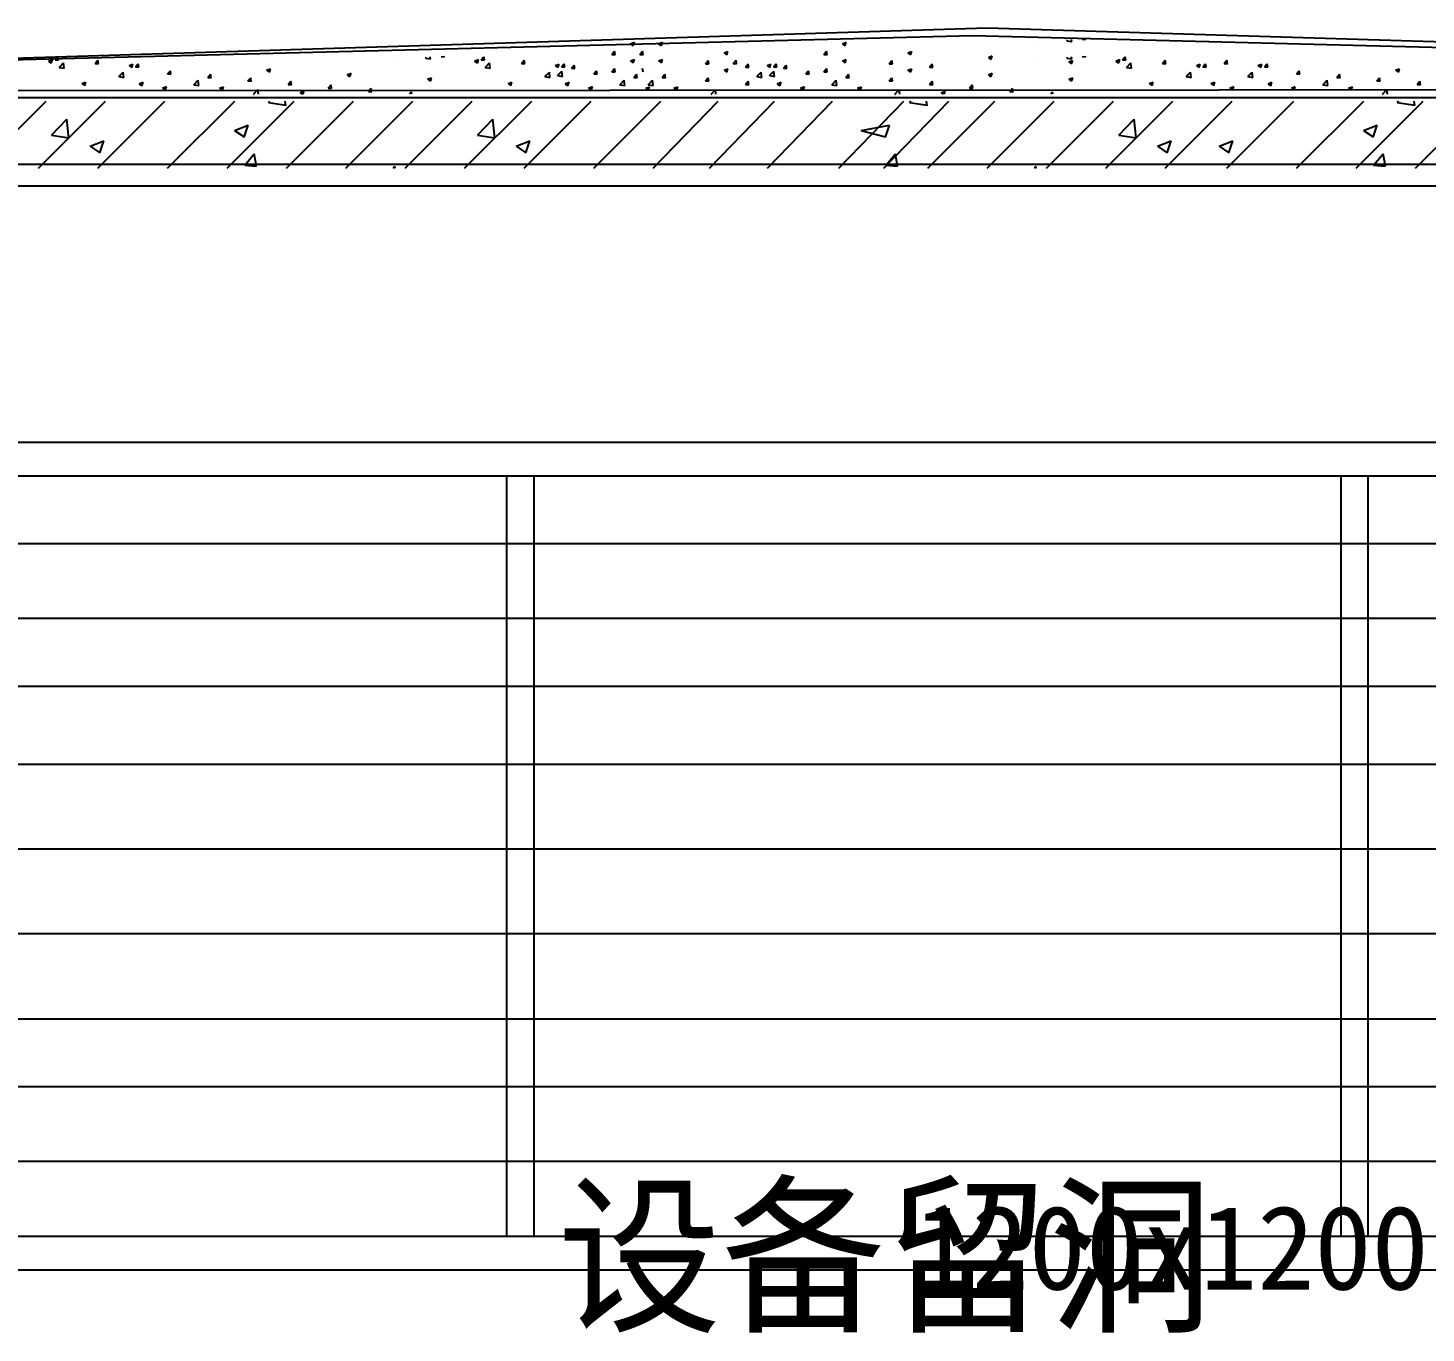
# Model space of a CAD drawing. Header units: metres. Extents: x 169789 to 254571, y -54633 to 5590.
# Drawn here: x 235822 to 240815, y -14771 to -10109 of the extents above; entities that cross this region are included whole.
import ezdxf

# ---------------------------------------------------------------- set-up
doc = ezdxf.new("R2010")
doc.units = ezdxf.units.M
doc.layers.add('DIM', color=3, linetype='Continuous')
doc.layers.add('WALL', color=40, linetype='Continuous')

msp = doc.modelspace()

# ---------------------------------------------------------------- linework, layer by layer
at = {"layer": 'DIM'}
for p, q in [((233476, -10280.18), (239195.8, -10136.15)), ((237973.89, -10165.16), (237987.89, -10159.78)), ((237973.89, -10165.16), (237983.83, -10171.87)), ((237983.8, -10171.99), (237987.86, -10159.91)), ((238074.36, -10165.16), (238088.36, -10159.78)), ((238074.36, -10165.16), (238084.31, -10171.87)), ((238084.28, -10171.99), (238088.33, -10159.91)), ((238730.8, -10165.16), (238744.81, -10159.78)), ((238730.8, -10165.16), (238740.75, -10171.87)), ((238740.72, -10171.99), (238744.78, -10159.91)), ((239195.8, -10136.15), (244480.59, -10269.9)), ((239430.03, -10156.24), (239430.15, -10156.32)), ((239430.12, -10156.45), (239430.19, -10156.23)), ((239532.03, -10154.72), (239535.25, -10151.36)), ((239532.03, -10154.72), (239549.82, -10157.48)), ((239549.79, -10157.58), (239548.99, -10150.72)), ((239587.75, -10148.93), (239599.62, -10149.97)), ((239599.59, -10150.09), (239599.27, -10148.39)), ((235895.64, -10227.4), (235909.64, -10222.02)), ((235895.64, -10227.4), (235905.59, -10234.11)), ((235905.56, -10234.23), (235909.61, -10222.15)), ((235919.13, -10223.24), (235928.77, -10211.75)), ((235919.13, -10223.24), (235931.08, -10224.28)), ((235931.05, -10224.41), (235928.74, -10211.88)), ((235933.49, -10249.59), (235949.07, -10233.36)), ((235951.24, -10252.45), (235949.03, -10233.46)), ((236062.58, -10235.79), (236072.22, -10224.3)), ((236062.58, -10235.79), (236074.53, -10236.83)), ((236074.5, -10236.96), (236072.19, -10224.43)), ((237139.87, -10218.01), (237139.99, -10218.09)), ((237139.96, -10218.22), (237140.03, -10218)), ((237241.87, -10216.49), (237245.09, -10213.13)), ((237241.87, -10216.49), (237259.66, -10219.25)), ((237259.62, -10219.35), (237258.83, -10212.49)), ((237297.59, -10210.7), (237309.46, -10211.73)), ((237309.43, -10211.86), (237309.11, -10210.16)), ((237417.47, -10227.4), (237431.47, -10222.02)), ((237417.47, -10227.4), (237427.42, -10234.11)), ((237427.39, -10234.23), (237431.44, -10222.15)), ((237440.95, -10223.24), (237450.59, -10211.75)), ((237440.95, -10223.24), (237452.91, -10224.28)), ((237452.88, -10224.41), (237450.57, -10211.88)), ((237455.32, -10249.59), (237470.89, -10233.36)), ((237473.07, -10252.45), (237470.86, -10233.46)), ((237584.41, -10235.79), (237594.05, -10224.3)), ((237584.41, -10235.79), (237596.36, -10236.83)), ((237596.33, -10236.96), (237594.02, -10224.43)), ((237907.3, -10203.66), (237916.95, -10192.17)), ((237907.3, -10203.66), (237919.26, -10204.71)), ((237919.23, -10204.84), (237916.92, -10192.3)), ((237973.89, -10226.92), (237987.89, -10221.55)), ((237973.89, -10226.92), (237983.83, -10233.63)), ((237983.8, -10233.76), (237987.86, -10221.67)), ((238007.78, -10203.66), (238017.42, -10192.17)), ((238007.78, -10203.66), (238019.73, -10204.71)), ((238019.7, -10204.84), (238017.39, -10192.3)), ((238074.36, -10226.92), (238088.36, -10221.55)), ((238074.36, -10226.92), (238084.31, -10233.63)), ((238084.28, -10233.76), (238088.33, -10221.67)), ((238241.71, -10236.61), (238251.35, -10225.12)), ((238253.64, -10237.78), (238251.32, -10225.24)), ((238308.29, -10198.1), (238322.3, -10192.72)), ((238308.29, -10198.1), (238318.24, -10204.81)), ((238318.21, -10204.94), (238322.27, -10192.85)), ((238341.32, -10235.79), (238350.96, -10224.3)), ((238341.32, -10235.79), (238353.28, -10236.83)), ((238353.25, -10236.96), (238350.93, -10224.43)), ((238664.22, -10203.66), (238673.86, -10192.17)), ((238664.22, -10203.66), (238676.18, -10204.71)), ((238676.15, -10204.84), (238673.83, -10192.3)), ((238730.8, -10226.92), (238744.81, -10221.55)), ((238730.8, -10226.92), (238740.75, -10233.63)), ((238740.72, -10233.76), (238744.78, -10221.67)), ((238898.15, -10236.61), (238907.79, -10225.12)), ((238910.08, -10237.78), (238907.76, -10225.24)), ((238964.73, -10198.1), (238978.74, -10192.72)), ((238964.73, -10198.1), (238974.68, -10204.81)), ((238974.65, -10204.94), (238978.71, -10192.85)), ((239252.16, -10214.12), (239266.16, -10208.74)), ((239252.16, -10214.12), (239262.11, -10220.83)), ((239262.08, -10220.95), (239266.13, -10208.87)), ((239430.03, -10218.01), (239430.15, -10218.09)), ((239430.12, -10218.22), (239430.19, -10218)), ((239532.03, -10216.49), (239535.25, -10213.13)), ((239532.03, -10216.49), (239549.82, -10219.25)), ((239539.59, -10230.13), (239553.59, -10224.76)), ((239539.59, -10230.13), (239549.53, -10236.84)), ((239549.79, -10219.35), (239548.99, -10212.49)), ((239549.5, -10236.97), (239553.56, -10224.89)), ((239587.75, -10210.7), (239599.62, -10211.73)), ((239599.59, -10211.86), (239599.27, -10210.16)), ((239707.63, -10227.4), (239721.63, -10222.02)), ((239707.63, -10227.4), (239717.58, -10234.11)), ((239717.55, -10234.23), (239721.6, -10222.15)), ((239731.11, -10223.24), (239740.76, -10211.75)), ((239731.11, -10223.24), (239743.07, -10224.28)), ((239743.04, -10224.41), (239740.73, -10211.88)), ((239745.48, -10249.59), (239761.06, -10233.36)), ((239763.23, -10252.45), (239761.02, -10233.46)), ((239874.57, -10235.79), (239884.21, -10224.3)), ((239874.57, -10235.79), (239886.52, -10236.83)), ((239886.49, -10236.96), (239884.18, -10224.43)), ((240094.59, -10235.79), (240104.23, -10224.3)), ((240094.59, -10235.79), (240106.54, -10236.83)), ((240106.51, -10236.96), (240104.2, -10224.43)), ((235933.49, -10249.59), (235951.28, -10252.35)), ((236146.94, -10282.7), (236162.51, -10266.46)), ((236146.94, -10282.7), (236164.72, -10285.46)), ((236164.69, -10285.56), (236162.48, -10266.56)), ((236183.07, -10243.41), (236197.07, -10238.04)), ((236183.07, -10243.41), (236193.01, -10250.12)), ((236192.98, -10250.25), (236197.04, -10238.16)), ((236206.03, -10248.34), (236215.67, -10236.85)), ((236206.03, -10248.34), (236217.98, -10249.39)), ((236217.95, -10249.51), (236215.64, -10236.98)), ((236321.09, -10273.27), (236330.73, -10261.78)), ((236321.09, -10273.27), (236333.04, -10274.32)), ((236333.01, -10274.45), (236330.7, -10261.91)), ((236464.54, -10285.82), (236474.18, -10274.33)), ((236464.54, -10285.82), (236476.49, -10286.87)), ((236476.46, -10287), (236474.15, -10274.46)), ((236674.57, -10259.87), (236688.58, -10254.49)), ((236674.57, -10259.87), (236684.52, -10266.58)), ((236684.49, -10266.7), (236688.55, -10254.62)), ((236962, -10275.88), (236976, -10270.51)), ((236962, -10275.88), (236971.95, -10282.59)), ((236971.92, -10282.72), (236975.97, -10270.64)), ((237455.32, -10249.59), (237473.1, -10252.35)), ((237668.76, -10282.7), (237684.34, -10266.46)), ((237668.76, -10282.7), (237686.55, -10285.46)), ((237686.52, -10285.56), (237684.31, -10266.56)), ((237704.89, -10243.41), (237718.9, -10238.04)), ((237704.89, -10243.41), (237714.84, -10250.12)), ((237713.9, -10279.06), (237729.48, -10262.82)), ((237713.9, -10279.06), (237731.69, -10281.82)), ((237714.81, -10250.25), (237718.87, -10238.16)), ((237727.86, -10248.34), (237737.5, -10236.85)), ((237727.86, -10248.34), (237739.81, -10249.39)), ((237731.66, -10281.92), (237729.45, -10262.92)), ((237739.78, -10249.51), (237737.47, -10236.98)), ((237763.85, -10252.88), (237773.49, -10241.39)), ((237763.85, -10252.88), (237775.81, -10253.93)), ((237775.78, -10254.05), (237773.46, -10241.52)), ((237842.91, -10273.27), (237852.56, -10261.78)), ((237842.91, -10273.27), (237854.87, -10274.32)), ((237854.84, -10274.45), (237852.53, -10261.91)), ((237907.3, -10265.43), (237916.95, -10253.94)), ((237907.3, -10265.43), (237919.26, -10266.48)), ((237919.23, -10266.6), (237916.92, -10254.07)), ((237986.37, -10285.82), (237996.01, -10274.33)), ((237986.37, -10285.82), (237998.32, -10286.87)), ((237998.29, -10287), (237995.98, -10274.46)), ((238019.7, -10266.6), (238017.39, -10254.07)), ((238086.84, -10285.82), (238096.48, -10274.33)), ((238086.84, -10285.82), (238098.8, -10286.87)), ((238098.77, -10287), (238096.45, -10274.46)), ((238241.71, -10236.61), (238253.67, -10237.65)), ((238308.29, -10259.87), (238322.3, -10254.49)), ((238308.29, -10259.87), (238318.24, -10266.58)), ((238318.21, -10266.7), (238322.27, -10254.62)), ((238385.16, -10249.16), (238394.81, -10237.67)), ((238385.16, -10249.16), (238397.12, -10250.2)), ((238397.09, -10250.33), (238394.78, -10237.79)), ((238425.68, -10282.7), (238441.26, -10266.46)), ((238425.68, -10282.7), (238443.47, -10285.46)), ((238443.44, -10285.56), (238441.23, -10266.56)), ((238461.81, -10243.41), (238475.81, -10238.04)), ((238461.81, -10243.41), (238471.76, -10250.12)), ((238470.82, -10279.06), (238486.4, -10262.82)), ((238470.82, -10279.06), (238488.61, -10281.82)), ((238471.73, -10250.25), (238475.78, -10238.16)), ((238484.77, -10248.34), (238494.42, -10236.85)), ((238484.77, -10248.34), (238496.73, -10249.39)), ((238488.58, -10281.92), (238486.37, -10262.92)), ((238496.7, -10249.51), (238494.39, -10236.98)), ((238520.77, -10252.88), (238530.41, -10241.39)), ((238520.77, -10252.88), (238532.72, -10253.93)), ((238532.69, -10254.05), (238530.38, -10241.52)), ((238599.83, -10273.27), (238609.47, -10261.78)), ((238599.83, -10273.27), (238611.79, -10274.32)), ((238611.76, -10274.45), (238609.44, -10261.91)), ((238664.22, -10265.43), (238673.86, -10253.94)), ((238664.22, -10265.43), (238676.18, -10266.48)), ((238676.15, -10266.6), (238673.83, -10254.07)), ((238743.28, -10285.82), (238752.93, -10274.33)), ((238743.28, -10285.82), (238755.24, -10286.87)), ((238755.21, -10287), (238752.9, -10274.46)), ((238898.15, -10236.61), (238910.11, -10237.65)), ((238964.73, -10259.87), (238978.74, -10254.49)), ((238964.73, -10259.87), (238974.68, -10266.58)), ((238974.65, -10266.7), (238978.71, -10254.62)), ((239041.6, -10249.16), (239051.25, -10237.67)), ((239041.6, -10249.16), (239053.56, -10250.2)), ((239053.53, -10250.33), (239051.22, -10237.79)), ((239252.16, -10275.88), (239266.16, -10270.51)), ((239252.16, -10275.88), (239262.11, -10282.59)), ((239262.08, -10282.72), (239266.13, -10270.64)), ((239745.48, -10249.59), (239763.26, -10252.35)), ((239958.93, -10282.7), (239974.5, -10266.46)), ((239958.93, -10282.7), (239976.71, -10285.46)), ((239976.68, -10285.56), (239974.47, -10266.56)), ((239995.06, -10243.41), (240009.06, -10238.04)), ((239995.06, -10243.41), (240005, -10250.12)), ((240004.97, -10250.25), (240009.03, -10238.16)), ((240018.02, -10248.34), (240027.66, -10236.85)), ((240018.02, -10248.34), (240029.97, -10249.39)), ((240029.94, -10249.51), (240027.63, -10236.98)), ((240178.95, -10282.7), (240194.53, -10266.46)), ((240178.95, -10282.7), (240196.74, -10285.46)), ((240196.7, -10285.56), (240194.5, -10266.56)), ((240215.08, -10243.41), (240229.08, -10238.04)), ((240215.08, -10243.41), (240225.03, -10250.12)), ((240225, -10250.25), (240229.05, -10238.16)), ((240238.04, -10248.34), (240247.68, -10236.85)), ((240238.04, -10248.34), (240250, -10249.39)), ((240249.97, -10249.51), (240247.65, -10236.98)), ((240353.1, -10273.27), (240362.74, -10261.78)), ((240353.1, -10273.27), (240365.05, -10274.32)), ((240365.02, -10274.45), (240362.71, -10261.91)), ((240496.55, -10285.82), (240506.19, -10274.33)), ((240496.55, -10285.82), (240508.51, -10286.87)), ((240508.48, -10287), (240506.16, -10274.46)), ((240706.58, -10259.87), (240720.59, -10254.49)), ((240706.59, -10259.87), (240716.53, -10266.58)), ((240716.5, -10266.7), (240720.56, -10254.62)), ((236015.02, -10307.92), (236029.03, -10302.54)), ((236015.02, -10307.92), (236024.97, -10314.63)), ((236024.94, -10314.76), (236029, -10302.67)), ((236219.1, -10308.36), (236233.11, -10302.98)), ((236219.1, -10308.36), (236229.05, -10315.07)), ((236229.02, -10315.19), (236233.08, -10303.11)), ((236302.45, -10323.94), (236316.45, -10318.56)), ((236302.45, -10323.94), (236312.4, -10330.65)), ((236312.37, -10330.77), (236316.42, -10318.69)), ((236414.59, -10312), (236430.17, -10295.77)), ((236414.59, -10312), (236432.38, -10314.76)), ((236432.35, -10314.86), (236430.14, -10295.87)), ((236506.53, -10324.37), (236520.53, -10319)), ((236506.53, -10324.37), (236516.48, -10331.08)), ((236516.45, -10331.21), (236520.5, -10319.12)), ((236607.99, -10298.37), (236617.63, -10286.88)), ((236607.99, -10298.37), (236619.95, -10299.42)), ((236619.92, -10299.55), (236617.6, -10287.01)), ((236628.04, -10345.11), (236643.62, -10328.87)), ((236645.5, -10345.41), (236643.58, -10328.97)), ((236751.44, -10310.92), (236761.09, -10299.43)), ((236751.44, -10310.92), (236763.4, -10311.97)), ((236763.37, -10312.1), (236761.06, -10299.56)), ((236793.95, -10340.39), (236807.96, -10335.01)), ((236804.55, -10345.21), (236807.93, -10335.14)), ((236894.9, -10323.48), (236904.54, -10311.98)), ((236894.9, -10323.48), (236906.85, -10324.52)), ((236906.82, -10324.65), (236904.51, -10312.11)), ((237038.35, -10336.03), (237047.99, -10324.54)), ((237050.27, -10337.2), (237047.96, -10324.66)), ((237249.42, -10291.9), (237263.43, -10286.53)), ((237249.42, -10291.9), (237259.37, -10298.61)), ((237259.34, -10298.74), (237263.4, -10286.65)), ((237536.85, -10307.92), (237550.85, -10302.54)), ((237536.85, -10307.92), (237546.8, -10314.63)), ((237546.77, -10314.76), (237550.82, -10302.67)), ((237740.93, -10308.36), (237754.93, -10302.98)), ((237740.93, -10308.36), (237750.88, -10315.07)), ((237750.85, -10315.19), (237754.9, -10303.11)), ((237824.28, -10323.94), (237838.28, -10318.56)), ((237824.28, -10323.94), (237834.22, -10330.65)), ((237834.19, -10330.77), (237838.25, -10318.69)), ((237936.42, -10312), (237952, -10295.77)), ((237936.42, -10312), (237954.21, -10314.76)), ((237954.17, -10314.86), (237951.96, -10295.87)), ((238028.36, -10324.37), (238042.36, -10319)), ((238028.36, -10324.37), (238038.3, -10331.08)), ((238036.89, -10312), (238052.47, -10295.77)), ((238036.89, -10312), (238054.68, -10314.76)), ((238038.27, -10331.21), (238042.33, -10319.12)), ((238054.65, -10314.86), (238052.44, -10295.87)), ((238128.83, -10324.37), (238142.83, -10319)), ((238128.83, -10324.37), (238138.78, -10331.08)), ((238138.75, -10331.21), (238142.8, -10319.12)), ((238241.71, -10298.37), (238251.35, -10286.88)), ((238241.71, -10298.37), (238253.67, -10299.42)), ((238253.64, -10299.55), (238251.32, -10287.01)), ((238261.76, -10345.11), (238277.34, -10328.87)), ((238279.22, -10345.41), (238277.31, -10328.97)), ((238385.16, -10310.92), (238394.81, -10299.43)), ((238385.16, -10310.92), (238397.12, -10311.97)), ((238397.09, -10312.1), (238394.78, -10299.56)), ((238497.85, -10308.36), (238511.85, -10302.98)), ((238497.85, -10308.36), (238507.79, -10315.07)), ((238507.76, -10315.19), (238511.82, -10303.11)), ((238581.19, -10323.94), (238595.2, -10318.56)), ((238581.19, -10323.94), (238591.14, -10330.65)), ((238591.11, -10330.77), (238595.17, -10318.69)), ((238693.34, -10312), (238708.91, -10295.77)), ((238693.34, -10312), (238711.12, -10314.76)), ((238711.09, -10314.86), (238708.88, -10295.87)), ((238785.27, -10324.37), (238799.28, -10319)), ((238785.27, -10324.37), (238795.22, -10331.08)), ((238795.19, -10331.21), (238799.25, -10319.12)), ((238898.15, -10298.37), (238907.79, -10286.88)), ((238898.15, -10298.37), (238910.11, -10299.42)), ((238910.08, -10299.55), (238907.76, -10287.01)), ((238918.2, -10345.11), (238933.78, -10328.87)), ((238935.66, -10345.41), (238933.75, -10328.97)), ((239041.6, -10310.92), (239051.25, -10299.43)), ((239041.6, -10310.92), (239053.56, -10311.97)), ((239053.53, -10312.1), (239051.22, -10299.56)), ((239084.12, -10340.39), (239098.12, -10335.01)), ((239094.71, -10345.21), (239098.09, -10335.14)), ((239185.06, -10323.48), (239194.7, -10311.98)), ((239185.06, -10323.48), (239197.01, -10324.52)), ((239196.98, -10324.65), (239194.67, -10312.11)), ((239328.51, -10336.03), (239338.15, -10324.54)), ((239340.43, -10337.2), (239338.12, -10324.66)), ((239539.59, -10291.9), (239553.59, -10286.53)), ((239539.59, -10291.9), (239549.53, -10298.61)), ((239549.5, -10298.74), (239553.56, -10286.65)), ((239827.01, -10307.92), (239841.02, -10302.54)), ((239827.01, -10307.92), (239836.96, -10314.63)), ((239836.93, -10314.76), (239840.98, -10302.67)), ((240047.03, -10307.92), (240061.04, -10302.54)), ((240047.04, -10307.92), (240056.98, -10314.63)), ((240056.95, -10314.76), (240061.01, -10302.67)), ((240114.44, -10323.94), (240128.44, -10318.56)), ((240114.44, -10323.94), (240124.39, -10330.65)), ((240124.36, -10330.77), (240128.41, -10318.69)), ((240251.11, -10308.36), (240265.12, -10302.98)), ((240251.11, -10308.36), (240261.06, -10315.07)), ((240261.03, -10315.19), (240265.09, -10303.11)), ((240334.46, -10323.94), (240348.46, -10318.56)), ((240334.46, -10323.94), (240344.41, -10330.65)), ((240344.38, -10330.77), (240348.43, -10318.69)), ((240446.6, -10312), (240462.18, -10295.77)), ((240446.6, -10312), (240464.39, -10314.76)), ((240464.36, -10314.86), (240462.15, -10295.87)), ((240538.54, -10324.37), (240552.54, -10319)), ((240538.54, -10324.37), (240548.49, -10331.08)), ((240548.46, -10331.21), (240552.51, -10319.12)), ((240640, -10298.37), (240649.65, -10286.88)), ((240640, -10298.37), (240651.96, -10299.42)), ((240651.93, -10299.55), (240649.62, -10287.01)), ((240660.05, -10345.11), (240675.63, -10328.87)), ((240677.51, -10345.41), (240675.6, -10328.97)), ((240783.46, -10310.92), (240793.1, -10299.43)), ((240783.46, -10310.92), (240795.41, -10311.97)), ((240795.38, -10312.1), (240793.07, -10299.56)), ((235647.78, -10609.48), (235887.28, -10369.98)), ((235859.91, -10609.48), (236099.41, -10369.98)), ((236072.05, -10609.48), (236311.54, -10369.98)), ((236321.08, -10609.48), (236560.58, -10369.98)), ((236533.21, -10609.48), (236772.71, -10369.98)), ((236628.04, -10345.11), (236630.1, -10345.42)), ((236680.72, -10375.62), (236686.13, -10369.98)), ((236680.72, -10375.62), (236742.98, -10385.28)), ((236742.94, -10385.38), (236741.15, -10369.98)), ((236745.35, -10609.48), (236984.84, -10369.98)), ((236793.95, -10340.39), (236801.11, -10345.22)), ((236957.48, -10609.48), (237196.97, -10369.98)), ((237038.35, -10336.03), (237050.3, -10337.07)), ((237169.61, -10609.48), (237409.1, -10369.98)), ((237185.01, -10344.75), (237191.44, -10337.09)), ((237192.8, -10344.74), (237191.41, -10337.21)), ((237381.74, -10609.48), (237621.24, -10369.98)), ((237593.87, -10609.48), (237833.37, -10369.98)), ((237842.91, -10609.48), (238082.4, -10369.98)), ((238055.04, -10609.48), (238287.08, -10369.98)), ((238255.99, -10609.48), (238488.03, -10369.98)), ((238261.76, -10345.11), (238263.82, -10345.42)), ((238463.64, -10609.48), (238695.68, -10369.98)), ((238718.18, -10609.48), (238950.22, -10369.98)), ((238878.94, -10609.48), (239110.98, -10369.98)), ((238918.2, -10345.11), (238920.26, -10345.42)), ((238970.88, -10375.62), (238976.29, -10369.98)), ((238970.88, -10375.62), (239033.14, -10385.28)), ((239033.11, -10385.38), (239031.31, -10369.98)), ((239035.51, -10609.48), (239275, -10369.98)), ((239084.12, -10340.39), (239091.27, -10345.22)), ((239247.64, -10609.48), (239487.13, -10369.98)), ((239328.51, -10336.03), (239340.46, -10337.07)), ((239459.77, -10609.48), (239699.27, -10369.98)), ((239475.17, -10344.75), (239481.6, -10337.09)), ((239482.96, -10344.74), (239481.57, -10337.21)), ((239671.9, -10609.48), (239911.4, -10369.98)), ((239884.04, -10609.48), (240123.53, -10369.98)), ((240104.06, -10609.48), (240343.55, -10369.98)), ((240353.09, -10609.48), (240592.59, -10369.98)), ((240565.23, -10609.48), (240804.72, -10369.98)), ((240660.05, -10345.11), (240662.11, -10345.42)), ((240712.73, -10375.62), (240718.14, -10369.98)), ((240712.73, -10375.62), (240774.99, -10385.28)), ((240774.96, -10385.38), (240773.17, -10369.98)), ((240777.36, -10609.48), (241016.85, -10369.98)), ((235905.96, -10491.48), (235960.48, -10434.66)), ((235968.18, -10501.24), (235960.45, -10434.76)), ((237427.79, -10491.48), (237482.31, -10434.66)), ((237490.01, -10501.24), (237482.28, -10434.76)), ((239717.95, -10491.48), (239772.47, -10434.66)), ((239780.17, -10501.24), (239772.44, -10434.76)), ((236559.94, -10474.93), (236608.96, -10456.11)), ((236559.94, -10474.93), (236594.76, -10498.41)), ((236594.73, -10498.54), (236608.93, -10456.24)), ((238798.5, -10474.93), (238899.12, -10456.11)), ((238798.5, -10474.93), (238884.93, -10498.41)), ((238884.9, -10498.54), (238899.09, -10456.24)), ((240591.96, -10474.93), (240640.97, -10456.11)), ((240591.96, -10474.93), (240626.78, -10498.41)), ((240626.75, -10498.54), (240640.94, -10456.24)), ((235905.96, -10491.48), (235968.22, -10501.14)), ((236044.11, -10530.99), (236093.12, -10512.17)), ((236044.11, -10530.99), (236078.93, -10554.47)), ((236078.9, -10554.6), (236093.09, -10512.3)), ((237427.79, -10491.48), (237490.04, -10501.14)), ((237565.94, -10530.99), (237614.95, -10512.17)), ((237565.94, -10530.99), (237600.76, -10554.47)), ((237600.72, -10554.6), (237614.92, -10512.3)), ((239717.95, -10491.48), (239780.21, -10501.14)), ((239856.1, -10530.99), (239905.11, -10512.17)), ((239856.1, -10530.99), (239890.92, -10554.47)), ((239890.89, -10554.6), (239905.08, -10512.3)), ((240076.12, -10530.99), (240125.13, -10512.17)), ((240076.12, -10530.99), (240110.94, -10554.47)), ((240110.91, -10554.6), (240125.1, -10512.3)), ((236596.19, -10599.25), (236629.94, -10559.03)), ((236638, -10603.04), (236629.91, -10559.16)), ((238886.35, -10599.25), (238920.1, -10559.03)), ((238928.16, -10603.04), (238920.07, -10559.16)), ((240628.2, -10599.25), (240661.95, -10559.03)), ((240670.01, -10603.04), (240661.92, -10559.16)), ((236596.19, -10599.25), (236638.03, -10602.91)), ((237126.55, -10609.48), (237132.02, -10602.96)), ((237133.17, -10609.48), (237131.99, -10603.09)), ((238886.35, -10599.25), (238928.19, -10602.91)), ((239416.71, -10609.48), (239422.18, -10602.96)), ((239423.33, -10609.48), (239422.15, -10603.09)), ((240628.2, -10599.25), (240670.04, -10602.91)), ((234490.5, -10672.7), (243526.72, -10672.7)), ((234792.65, -11589.01), (243219.23, -11589.01)), ((243122.29, -11710.1), (234913.82, -11710.1)), ((237531.86, -11710.1), (237531.86, -14424.74)), ((237628.8, -11710.1), (237628.8, -14424.74)), ((240510.81, -11710.1), (240510.81, -14424.74)), ((240607.75, -11710.1), (240607.75, -14424.74)), ((243122.29, -11952.28), (234913.82, -11952.28)), ((243122.29, -12218.69), (234913.82, -12218.69)), ((243122.29, -12460.88), (234913.82, -12460.88)), ((243122.29, -12739.36), (234913.82, -12739.36)), ((243122.29, -13042.01), (234913.82, -13042.01)), ((243122.29, -13344.66), (234913.82, -13344.66)), ((243122.29, -13649.75), (234913.82, -13649.75)), ((243122.29, -13891.93), (234913.82, -13891.93)), ((243122.29, -14158.34), (234913.82, -14158.34)), ((234913.82, -14424.74), (243122.29, -14424.74)), ((243219.23, -14545.83), (234792.65, -14545.83))]:
    msp.add_line(p, q, dxfattribs=at)
at = {"layer": 'WALL'}
for points in [[(233548.68, -10334.67), (233548.68, -10285.77), (239247.58, -10108.93), (244425.04, -10267.43), (244425.04, -10328.55)], [(234414.1, -11497.41), (233742.91, -11497.41), (233742.91, -10629.18), (233551.15, -10629.18), (233551.15, -10357.74), (244419.27, -10357.74), (244419.27, -10629.18), (244275.44, -10629.18), (244275.44, -11497.41), (243604.25, -11497.41), (243604.25, -10597.24), (234412.84, -10597.24)]]:
    msp.add_lwpolyline(points, close=True, dxfattribs=at)

# ---------------------------------------------------------------- texts
at = {"layer": 'DIM'}
for s, height, p in [('设备留洞', 450, (237713.76, -14719.91)), ('1200x1200', 300, (238988.18, -14615.37))]:
    msp.add_text(s, height=height, dxfattribs=at).set_placement(p)

doc.saveas('drawing.dxf')
